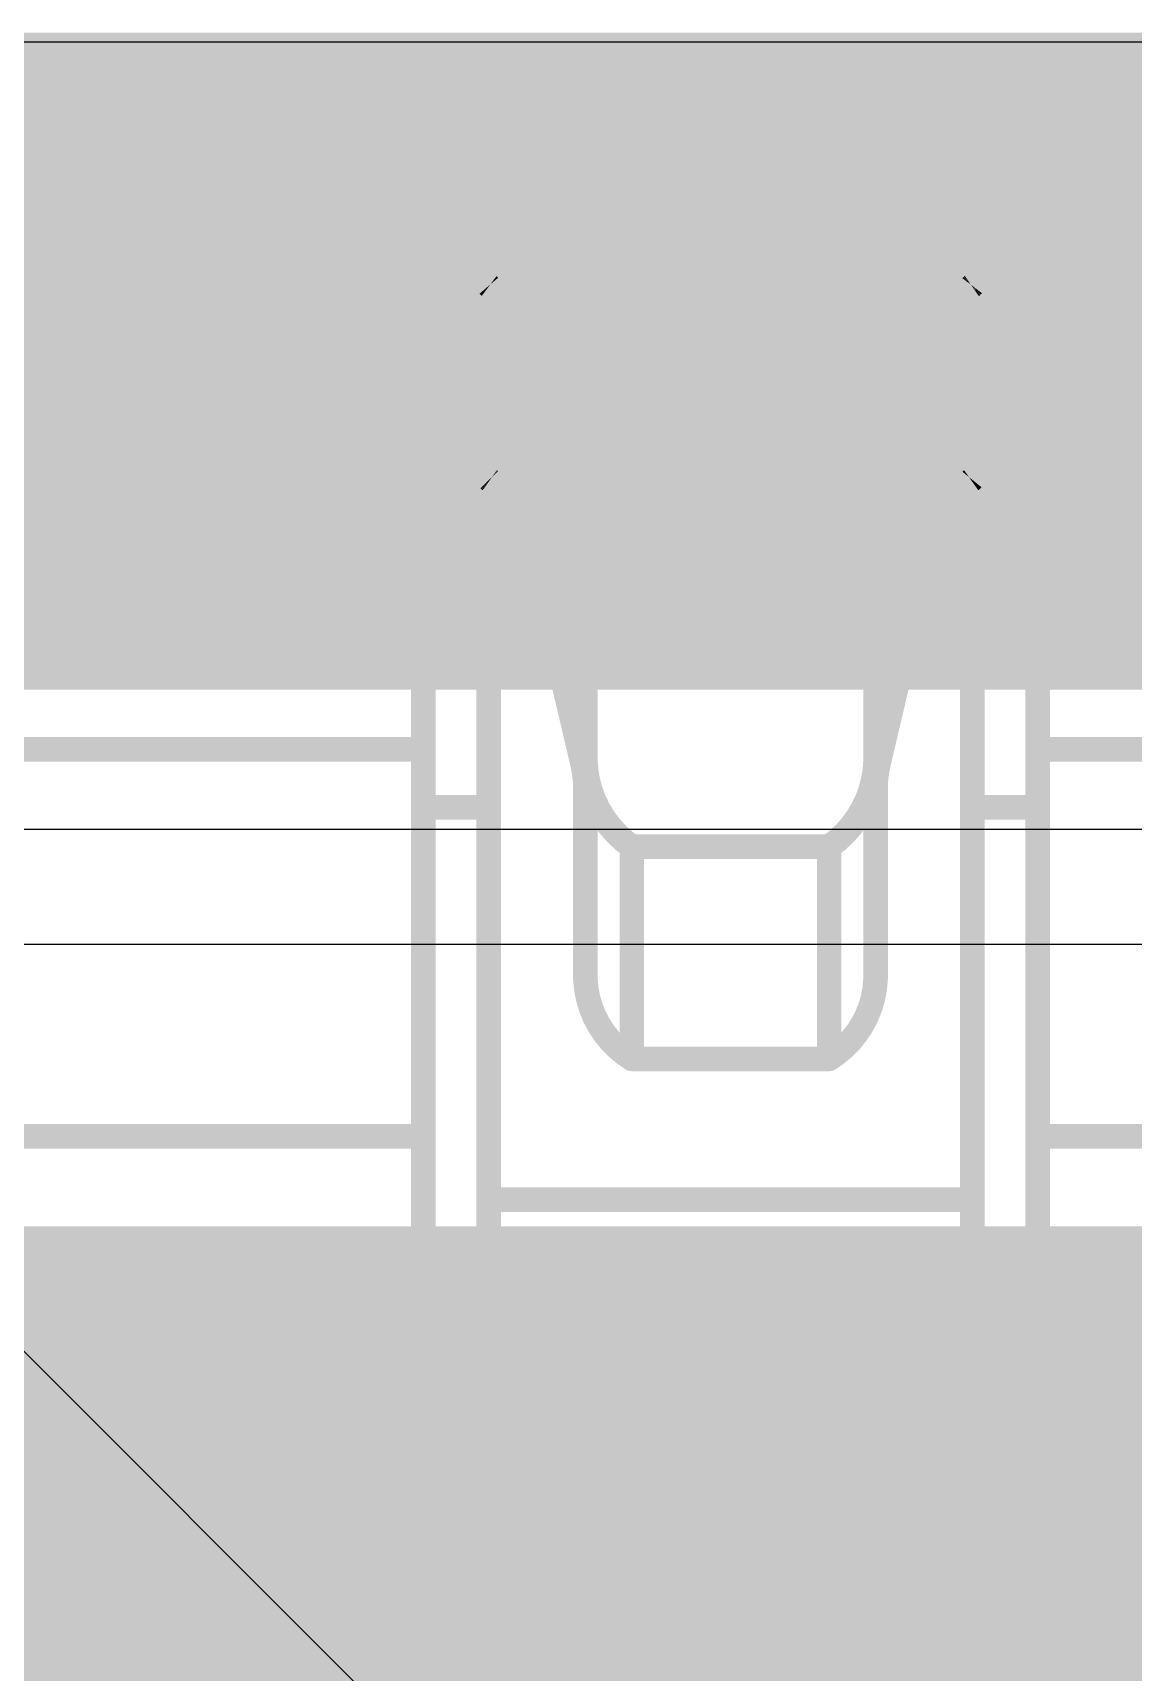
# Model space of a CAD drawing. Header units: inches. Extents: x -6 to 5433, y -4 to 5447.
# Drawn here: x 7.584 to 8.153, y 29.048 to 29.895 of the extents above; entities that cross this region are included whole.
import ezdxf

# ---------------------------------------------------------------- set-up
doc = ezdxf.new("R2010")
doc.units = ezdxf.units.IN
for name, color, linetype in [('Bottom Layer', 5, 'Continuous'), ('Ground', 16, 'Continuous'), ('Mechanical 4', 56, 'Continuous'), ('Power', 76, 'Continuous'), ('Top Layer', 1, 'Continuous'), ('Top Paste', 8, 'Continuous'), ('Top Solder', 216, 'Continuous')]:
    doc.layers.add(name, color=color, linetype=linetype)

# ---------------------------------------------------------------- blocks, each defined once
blk = doc.blocks.new('QTH_030_01_L_D_A_K_TR_154')
at = {"layer": 'Top Layer'}
blk.add_hatch(color=1, dxfattribs=at).paths.add_polyline_path([(7.17499962, 0.32000063), (9.714999619999999, 0.32000063), (9.714999619999999, -0.32000063), (7.17499962, -0.32000063)])
at = {"layer": 'Top Paste'}
blk.add_hatch(color=8, dxfattribs=at).paths.add_polyline_path([(7.17499962, 0.32000063), (9.714999619999999, 0.32000063), (9.714999619999999, -0.32000063), (7.17499962, -0.32000063)])
at = {"layer": 'Top Solder'}
blk.add_hatch(color=216, dxfattribs=at).paths.add_polyline_path([(7.07339962, 0.42160063), (9.81659962, 0.42160063), (9.81659962, -0.42160063), (7.07339962, -0.42160063)])

msp = doc.modelspace()

# ---------------------------------------------------------------- linework, layer by layer
at = {"layer": 'Bottom Layer'}
msp.add_line((4.82502464, 29.48371802), (14.02551932, 29.48371802), dxfattribs=at)
msp.add_lwpolyline([(4.55450194, 29.7556428, 0.2794, 0.2794, 0), (14.13815562, 29.7556428, 0.2794, 0.2794, 0)], format="xyseb", dxfattribs=at)
at = {"layer": 'Ground'}
msp.add_line((13.3982841, 23.39513228), (7.37917498, 29.41423886), dxfattribs=at)
msp.add_lwpolyline([(7.146096959999999, 29.317696, 0.2032, 0.2032, 0), (15.10239296, 21.3614, 0.2032, 0.2032, 0)], format="xyseb", dxfattribs=at)
at = {"layer": 'Mechanical 4'}
for points in [[(7.7861541, 29.84294514, 0.0127, 0.0127, 0), (8.103654099999998, 29.84294514, 0.0127, 0.0127, 0)], [(7.7861541, 29.0549457, 0.0127, 0.0127, 0), (7.7861541, 29.84294514, 0.0127, 0.0127, 0)], [(7.819905619999999, 29.23548127999999, 0.0127, 0.0127, 0), (7.819905619999999, 29.84294514, 0.0127, 0.0127, 0)], [(8.06990512, 29.23548127999999, 0.0127, 0.0127, 0), (8.06990512, 29.84294514, 0.0127, 0.0127, 0)], [(8.103654099999998, 29.0549457, 0.0127, 0.0127, 0), (8.103654099999998, 29.84294514, 0.0127, 0.0127, 0)], [(7.819999599999999, 29.764609, 0.0127, 0.0127, -0.03260548544560319), (7.81990308, 29.76474616, 0.0127, 0.0127, 0)], [(7.819905619999999, 29.76494682, 0.0127, 0.0127, 0), (8.06990512, 29.76494682, 0.0127, 0.0127, 0)], [(7.820070719999999, 29.76453788, 0.0127, 0.0127, -0.02828759397511004), (7.820002139999999, 29.764609, 0.0127, 0.0127, 0)], [(7.820164699999999, 29.76445914, 0.0127, 0.0127, -0.02675080199110521), (7.820070719999999, 29.76453788, 0.0127, 0.0127, 0)], [(7.820289159999999, 29.76437278, 0.0127, 0.0127, -0.02199381121169513), (7.820164699999999, 29.76445914, 0.0127, 0.0127, 0)], [(7.8204568, 29.76427626, 0.0127, 0.0127, -0.0166869277267281), (7.820289159999999, 29.76437278, 0.0127, 0.0127, 0)], [(7.82066, 29.76416958, 0.0127, 0.0127, -0.009375562098943451), (7.820454259999999, 29.76427626, 0.0127, 0.0127, 0)], [(7.82089876, 29.76405528, 0.0127, 0.0127, -0.005205298976661376), (7.82066, 29.76416704, 0.0127, 0.0127, 0)], [(7.82089876, 29.76405528, 0.0127, 0.0127, 0), (7.8211553, 29.7639359, 0.0127, 0.0127, 0)], [(7.8211553, 29.7639359, 0.0127, 0.0127, 0), (7.821424539999999, 29.76381652, 0.0127, 0.0127, 0)], [(7.821424539999999, 29.66343572, 0.0127, 0.0127, 0), (7.821424539999999, 29.76381652, 0.0127, 0.0127, 0)], [(7.821424539999999, 29.76381652, 0.0127, 0.0127, -0.1798941776662689), (7.86053292, 29.67571154, 0.0127, 0.0127, 0)], [(8.029277819999999, 29.67571154, 0.0127, 0.0127, -0.1798941776662689), (8.0683862, 29.76381652, 0.0127, 0.0127, 0)], [(8.0683862, 29.76381652, 0.0127, 0.0127, 0), (8.06889674, 29.76405274, 0.0127, 0.0127, 0)], [(8.0683862, 29.66343572, 0.0127, 0.0127, 0), (8.0683862, 29.76381652, 0.0127, 0.0127, 0)], [(8.06889674, 29.76405274, 0.0127, 0.0127, 0), (8.06913296, 29.7641645, 0.0127, 0.0127, 0)], [(8.069343779999999, 29.76427118, 0.0127, 0.0127, -0.00707025949044173), (8.06913296, 29.7641645, 0.0127, 0.0127, 0)], [(8.06951904, 29.76437024, 0.0127, 0.0127, -0.0122088184217325), (8.06934124, 29.76427118, 0.0127, 0.0127, 0)], [(8.06966128, 29.76446168, 0.0127, 0.0127, -0.02261982996426816), (8.06952158, 29.76437024, 0.0127, 0.0127, 0)], [(8.0697578, 29.76454042, 0.0127, 0.0127, -0.03188108954903076), (8.06965874, 29.76446168, 0.0127, 0.0127, 0)], [(8.06982384, 29.76461408, 0.0127, 0.0127, -0.03744577976396687), (8.0697578, 29.76454042, 0.0127, 0.0127, 0)], [(8.069869559999999, 29.76468012, 0.0127, 0.0127, -0.03268866409473601), (8.06982384, 29.76461154, 0.0127, 0.0127, 0)], [(8.069902579999999, 29.76474616, 0.0127, 0.0127, -0.0132343449031978), (8.069867019999998, 29.76468012, 0.0127, 0.0127, 0)], [(7.86053292, 29.67571154, 0.0127, 0.0127, 0), (8.029277819999999, 29.67571154, 0.0127, 0.0127, 0)], [(7.86053292, 29.67571154, 0.0127, 0.0127, 0), (7.8683866, 29.6396156, 0.0127, 0.0127, 0)], [(8.021424139999999, 29.6396156, 0.0127, 0.0127, 0), (8.029277819999999, 29.67571154, 0.0127, 0.0127, 0)], [(7.820002139999999, 29.6644949, 0.0127, 0.0127, -0.02859692931671554), (7.81990308, 29.66467777999999, 0.0127, 0.0127, 0)], [(7.820164699999999, 29.66429678, 0.0127, 0.0127, -0.0543214187664743), (7.820004679999999, 29.66449744, 0.0127, 0.0127, 0)], [(7.820289159999999, 29.6641774, 0.0127, 0.0127, -0.02338615115355934), (7.820164699999999, 29.66429424, 0.0127, 0.0127, 0)], [(7.820454259999999, 29.66405294, 0.0127, 0.0127, -0.01856230596613793), (7.820289159999999, 29.66417994, 0.0127, 0.0127, 0)], [(7.82066, 29.66390816, 0.0127, 0.0127, -0.01073692508623635), (7.820454259999999, 29.6640504, 0.0127, 0.0127, 0)], [(7.82089876, 29.66375576, 0.0127, 0.0127, -0.006054831001559855), (7.82066254, 29.66390816, 0.0127, 0.0127, 0)], [(7.82089876, 29.6637583, 0.0127, 0.0127, 0), (7.8211553, 29.66359828, 0.0127, 0.0127, 0)], [(7.8211553, 29.66359828, 0.0127, 0.0127, 0), (7.821424539999999, 29.66343572, 0.0127, 0.0127, 0)], [(7.821424539999999, 29.66343826, 0.0127, 0.0127, -0.1625908253546253), (7.847865939999999, 29.6049446, 0.0127, 0.0127, 0)], [(8.0419448, 29.6049446, 0.0127, 0.0127, -0.1625908253546254), (8.0683862, 29.66343826, 0.0127, 0.0127, 0)], [(8.0683862, 29.66343572, 0.0127, 0.0127, 0), (8.06889674, 29.66375322, 0.0127, 0.0127, 0)], [(8.06913296, 29.66390308, 0.0127, 0.0127, -0.004820614348544013), (8.06889674, 29.66375322, 0.0127, 0.0127, 0)], [(8.06934124, 29.66404532, 0.0127, 0.0127, -0.00811995888289073), (8.069130419999999, 29.66390308, 0.0127, 0.0127, 0)], [(8.06951904, 29.66418248, 0.0127, 0.0127, -0.01372913835004148), (8.06934124, 29.66404786, 0.0127, 0.0127, 0)], [(8.06965874, 29.66429932, 0.0127, 0.0127, -0.02446216596941508), (8.06952158, 29.66417994, 0.0127, 0.0127, 0)], [(8.0697578, 29.664406, 0.0127, 0.0127, -0.03231853508547315), (8.06965874, 29.66429932, 0.0127, 0.0127, 0)], [(8.06982384, 29.66450252, 0.0127, 0.0127, -0.03504148000800234), (8.0697578, 29.664406, 0.0127, 0.0127, 0)], [(8.069869559999999, 29.66459142, 0.0127, 0.0127, -0.0284044613715959), (8.06982384, 29.66450252, 0.0127, 0.0127, 0)], [(8.06990512, 29.66467524, 0.0127, 0.0127, -0.01102179313539089), (8.069869559999999, 29.66458888, 0.0127, 0.0127, 0)], [(7.819905619999999, 29.63661078, 0.0127, 0.0127, 0), (7.838567, 29.63661078, 0.0127, 0.0127, 0)], [(7.8683866, 29.5176575, 0.0127, 0.0127, 0), (7.8683866, 29.6396156, 0.0127, 0.0127, 0)], [(7.8683866, 29.6396156, 0.0127, 0.0127, -0.05365795323520316), (7.869905520000001, 29.625544, 0.0127, 0.0127, 0)], [(8.019905219999998, 29.625544, 0.0127, 0.0127, -0.05365795323476549), (8.021424139999999, 29.6396156, 0.0127, 0.0127, 0)], [(8.021424139999999, 29.5176575, 0.0127, 0.0127, 0), (8.021424139999999, 29.6396156, 0.0127, 0.0127, 0)], [(8.051243739999999, 29.63661078, 0.0127, 0.0127, 0), (8.06990512, 29.63661078, 0.0127, 0.0127, 0)], [(7.869905520000001, 29.40619468, 0.0127, 0.0127, 0), (7.869905520000001, 29.625544, 0.0127, 0.0127, 0)], [(8.019905219999998, 29.40619468, 0.0127, 0.0127, 0), (8.019905219999998, 29.625544, 0.0127, 0.0127, 0)], [(7.8478634, 29.60494714, 0.0127, 0.0127, 0), (7.8683866, 29.5176575, 0.0127, 0.0127, 0)], [(8.021424139999999, 29.5176575, 0.0127, 0.0127, 0), (8.0419448, 29.60494714, 0.0127, 0.0127, 0)], [(7.7861541, 29.59494462, 0.0127, 0.0127, 0), (7.819905619999999, 29.59494462, 0.0127, 0.0127, 0)], [(8.06990512, 29.59494462, 0.0127, 0.0127, 0), (8.103654099999998, 29.59494462, 0.0127, 0.0127, 0)], [(7.4686541, 29.52494476, 0.0127, 0.0127, 0), (7.7861541, 29.52494476, 0.0127, 0.0127, 0)], [(7.8683866, 29.5176575, 0.0127, 0.0127, -0.05786387190107989), (7.869905520000001, 29.50463492, 0.0127, 0.0127, 0)], [(7.893913599999999, 29.47460704, 0.0127, 0.0127, -0.2374801051860469), (7.869905520000001, 29.51917896, 0.0127, 0.0127, 0)], [(8.019905219999998, 29.51917896, 0.0127, 0.0127, -0.2374801051855858), (7.995897139999999, 29.47460704, 0.0127, 0.0127, 0)], [(8.019905219999998, 29.50463492, 0.0127, 0.0127, -0.05786387190151768), (8.021424139999999, 29.5176575, 0.0127, 0.0127, 0)], [(8.103654099999998, 29.52494476, 0.0127, 0.0127, 0), (8.421154099999999, 29.52494476, 0.0127, 0.0127, 0)], [(7.7861541, 29.49494482, 0.0127, 0.0127, 0), (7.819905619999999, 29.49494482, 0.0127, 0.0127, 0)], [(8.06990512, 29.49494482, 0.0127, 0.0127, 0), (8.103654099999998, 29.49494482, 0.0127, 0.0127, 0)], [(7.89391614, 29.47460704, 0.0127, 0.0127, 0), (7.9958946, 29.47460704, 0.0127, 0.0127, 0)], [(7.89391614, 29.36494508, 0.0127, 0.0127, 0), (7.89391614, 29.47460704, 0.0127, 0.0127, 0)], [(7.9958946, 29.36494508, 0.0127, 0.0127, 0), (7.9958946, 29.47460704, 0.0127, 0.0127, 0)], [(7.893913599999999, 29.36494762, 0.0127, 0.0127, -0.2473774779353231), (7.869905520000001, 29.40619722, 0.0127, 0.0127, 0)], [(8.019905219999998, 29.40619722, 0.0127, 0.0127, -0.2473774779353234), (7.995897139999999, 29.36494762, 0.0127, 0.0127, 0)], [(7.89391614, 29.36494508, 0.0127, 0.0127, 0), (7.9958946, 29.36494508, 0.0127, 0.0127, 0)], [(7.4686541, 29.32494516, 0.0127, 0.0127, 0), (7.7861541, 29.32494516, 0.0127, 0.0127, 0)], [(8.103654099999998, 29.32494516, 0.0127, 0.0127, 0), (8.421154099999999, 29.32494516, 0.0127, 0.0127, 0)], [(7.819905619999999, 29.29215376, 0.0127, 0.0127, 0), (8.06990512, 29.29215376, 0.0127, 0.0127, 0)], [(7.819905619999999, 29.23548127999999, 0.0127, 0.0127, 0), (8.06990512, 29.23548127999999, 0.0127, 0.0127, 0)], [(7.7861541, 29.21494538, 0.0127, 0.0127, 0), (8.103654099999998, 29.21494538, 0.0127, 0.0127, 0)], [(7.7861541, 29.0549457, 0.0127, 0.0127, 0), (8.103654099999998, 29.0549457, 0.0127, 0.0127, 0)]]:
    msp.add_lwpolyline(points, format="xyseb", dxfattribs=at)
for points in [[(7.782979099999999, 29.84294514, 0.00635, 0.00635, 1), (7.7893291, 29.84294514, 0.00635, 0.00635, 1)], [(7.782979099999999, 29.84294514, 0.00635, 0.00635, 1), (7.7893291, 29.84294514, 0.00635, 0.00635, 1)], [(7.81673062, 29.84294514, 0.00635, 0.00635, 1), (7.82308062, 29.84294514, 0.00635, 0.00635, 1)], [(8.066730119999999, 29.84294514, 0.00635, 0.00635, 1), (8.07308012, 29.84294514, 0.00635, 0.00635, 1)], [(8.1004791, 29.84294514, 0.00635, 0.00635, 1), (8.1068291, 29.84294514, 0.00635, 0.00635, 1)], [(8.1004791, 29.84294514, 0.00635, 0.00635, 1), (8.1068291, 29.84294514, 0.00635, 0.00635, 1)], [(7.81672808, 29.76474616, 0.00635, 0.00635, 1), (7.82307808, 29.76474616, 0.00635, 0.00635, 1)], [(7.81673062, 29.76494682, 0.00635, 0.00635, 1), (7.82308062, 29.76494682, 0.00635, 0.00635, 1)], [(7.816824599999999, 29.764609, 0.00635, 0.00635, 1), (7.8231746, 29.764609, 0.00635, 0.00635, 1)], [(7.816827139999999, 29.764609, 0.00635, 0.00635, 1), (7.82317714, 29.764609, 0.00635, 0.00635, 1)], [(7.81689572, 29.76453788, 0.00635, 0.00635, 1), (7.823245719999999, 29.76453788, 0.00635, 0.00635, 1)], [(7.81689572, 29.76453788, 0.00635, 0.00635, 1), (7.823245719999999, 29.76453788, 0.00635, 0.00635, 1)], [(7.8169897, 29.76445914, 0.00635, 0.00635, 1), (7.823339699999999, 29.76445914, 0.00635, 0.00635, 1)], [(7.8169897, 29.76445914, 0.00635, 0.00635, 1), (7.823339699999999, 29.76445914, 0.00635, 0.00635, 1)], [(7.817114159999999, 29.76437278, 0.00635, 0.00635, 1), (7.82346416, 29.76437278, 0.00635, 0.00635, 1)], [(7.817114159999999, 29.76437278, 0.00635, 0.00635, 1), (7.82346416, 29.76437278, 0.00635, 0.00635, 1)], [(7.817279259999999, 29.76427626, 0.00635, 0.00635, 1), (7.823629259999999, 29.76427626, 0.00635, 0.00635, 1)], [(7.8172818, 29.76427626, 0.00635, 0.00635, 1), (7.823631799999999, 29.76427626, 0.00635, 0.00635, 1)], [(7.817485, 29.76416958, 0.00635, 0.00635, 1), (7.823834999999999, 29.76416958, 0.00635, 0.00635, 1)], [(7.817485, 29.76416704, 0.00635, 0.00635, 1), (7.823834999999999, 29.76416704, 0.00635, 0.00635, 1)], [(7.81772376, 29.76405528, 0.00635, 0.00635, 1), (7.824073759999999, 29.76405528, 0.00635, 0.00635, 1)], [(7.81772376, 29.76405528, 0.00635, 0.00635, 1), (7.824073759999999, 29.76405528, 0.00635, 0.00635, 1)], [(7.8179803, 29.7639359, 0.00635, 0.00635, 1), (7.8243303, 29.7639359, 0.00635, 0.00635, 1)], [(7.8179803, 29.7639359, 0.00635, 0.00635, 1), (7.8243303, 29.7639359, 0.00635, 0.00635, 1)], [(7.818249539999999, 29.76381652, 0.00635, 0.00635, 1), (7.82459954, 29.76381652, 0.00635, 0.00635, 1)], [(7.818249539999999, 29.76381652, 0.00635, 0.00635, 1), (7.82459954, 29.76381652, 0.00635, 0.00635, 1)], [(7.818249539999999, 29.76381652, 0.00635, 0.00635, 1), (7.82459954, 29.76381652, 0.00635, 0.00635, 1)], [(8.065211199999998, 29.76381652, 0.00635, 0.00635, 1), (8.0715612, 29.76381652, 0.00635, 0.00635, 1)], [(8.065211199999998, 29.76381652, 0.00635, 0.00635, 1), (8.0715612, 29.76381652, 0.00635, 0.00635, 1)], [(8.065211199999998, 29.76381652, 0.00635, 0.00635, 1), (8.0715612, 29.76381652, 0.00635, 0.00635, 1)], [(8.065721739999999, 29.76405274, 0.00635, 0.00635, 1), (8.072071739999998, 29.76405274, 0.00635, 0.00635, 1)], [(8.065721739999999, 29.76405274, 0.00635, 0.00635, 1), (8.072071739999998, 29.76405274, 0.00635, 0.00635, 1)], [(8.065957959999999, 29.7641645, 0.00635, 0.00635, 1), (8.07230796, 29.7641645, 0.00635, 0.00635, 1)], [(8.065957959999999, 29.7641645, 0.00635, 0.00635, 1), (8.07230796, 29.7641645, 0.00635, 0.00635, 1)], [(8.06616624, 29.76427118, 0.00635, 0.00635, 1), (8.072516239999999, 29.76427118, 0.00635, 0.00635, 1)], [(8.06616878, 29.76427118, 0.00635, 0.00635, 1), (8.07251878, 29.76427118, 0.00635, 0.00635, 1)], [(8.066344039999999, 29.76437024, 0.00635, 0.00635, 1), (8.07269404, 29.76437024, 0.00635, 0.00635, 1)], [(8.06634658, 29.76437024, 0.00635, 0.00635, 1), (8.07269658, 29.76437024, 0.00635, 0.00635, 1)], [(8.066483739999999, 29.76446168, 0.00635, 0.00635, 1), (8.07283374, 29.76446168, 0.00635, 0.00635, 1)], [(8.06648628, 29.76446168, 0.00635, 0.00635, 1), (8.072836279999999, 29.76446168, 0.00635, 0.00635, 1)], [(8.066582799999999, 29.76454042, 0.00635, 0.00635, 1), (8.0729328, 29.76454042, 0.00635, 0.00635, 1)], [(8.066582799999999, 29.76454042, 0.00635, 0.00635, 1), (8.0729328, 29.76454042, 0.00635, 0.00635, 1)], [(8.06664884, 29.76461408, 0.00635, 0.00635, 1), (8.07299884, 29.76461408, 0.00635, 0.00635, 1)], [(8.06664884, 29.76461154, 0.00635, 0.00635, 1), (8.07299884, 29.76461154, 0.00635, 0.00635, 1)], [(8.06669202, 29.76468012, 0.00635, 0.00635, 1), (8.07304202, 29.76468012, 0.00635, 0.00635, 1)], [(8.06669456, 29.76468012, 0.00635, 0.00635, 1), (8.07304456, 29.76468012, 0.00635, 0.00635, 1)], [(8.066727579999998, 29.76474616, 0.00635, 0.00635, 1), (8.07307758, 29.76474616, 0.00635, 0.00635, 1)], [(8.066730119999999, 29.76494682, 0.00635, 0.00635, 1), (8.07308012, 29.76494682, 0.00635, 0.00635, 1)], [(7.857357919999999, 29.67571154, 0.00635, 0.00635, 1), (7.86370792, 29.67571154, 0.00635, 0.00635, 1)], [(7.857357919999999, 29.67571154, 0.00635, 0.00635, 1), (7.86370792, 29.67571154, 0.00635, 0.00635, 1)], [(7.857357919999999, 29.67571154, 0.00635, 0.00635, 1), (7.86370792, 29.67571154, 0.00635, 0.00635, 1)], [(8.02610282, 29.67571154, 0.00635, 0.00635, 1), (8.03245282, 29.67571154, 0.00635, 0.00635, 1)], [(8.02610282, 29.67571154, 0.00635, 0.00635, 1), (8.03245282, 29.67571154, 0.00635, 0.00635, 1)], [(8.02610282, 29.67571154, 0.00635, 0.00635, 1), (8.03245282, 29.67571154, 0.00635, 0.00635, 1)], [(7.81672808, 29.66467777999999, 0.00635, 0.00635, 1), (7.82307808, 29.66467777999999, 0.00635, 0.00635, 1)], [(7.816827139999999, 29.6644949, 0.00635, 0.00635, 1), (7.82317714, 29.6644949, 0.00635, 0.00635, 1)], [(7.81682968, 29.66449744, 0.00635, 0.00635, 1), (7.823179679999999, 29.66449744, 0.00635, 0.00635, 1)], [(7.8169897, 29.66429678, 0.00635, 0.00635, 1), (7.823339699999999, 29.66429678, 0.00635, 0.00635, 1)], [(7.8169897, 29.66429424, 0.00635, 0.00635, 1), (7.823339699999999, 29.66429424, 0.00635, 0.00635, 1)], [(7.817114159999999, 29.66417994, 0.00635, 0.00635, 1), (7.82346416, 29.66417994, 0.00635, 0.00635, 1)], [(7.817114159999999, 29.6641774, 0.00635, 0.00635, 1), (7.82346416, 29.6641774, 0.00635, 0.00635, 1)], [(7.817279259999999, 29.66405294, 0.00635, 0.00635, 1), (7.823629259999999, 29.66405294, 0.00635, 0.00635, 1)], [(7.817279259999999, 29.6640504, 0.00635, 0.00635, 1), (7.823629259999999, 29.6640504, 0.00635, 0.00635, 1)], [(7.817485, 29.66390816, 0.00635, 0.00635, 1), (7.823834999999999, 29.66390816, 0.00635, 0.00635, 1)], [(7.81748754, 29.66390816, 0.00635, 0.00635, 1), (7.82383754, 29.66390816, 0.00635, 0.00635, 1)], [(7.81772376, 29.6637583, 0.00635, 0.00635, 1), (7.824073759999999, 29.6637583, 0.00635, 0.00635, 1)], [(7.81772376, 29.66375576, 0.00635, 0.00635, 1), (7.824073759999999, 29.66375576, 0.00635, 0.00635, 1)], [(7.8179803, 29.66359828, 0.00635, 0.00635, 1), (7.8243303, 29.66359828, 0.00635, 0.00635, 1)], [(7.8179803, 29.66359828, 0.00635, 0.00635, 1), (7.8243303, 29.66359828, 0.00635, 0.00635, 1)], [(7.818249539999999, 29.66343826, 0.00635, 0.00635, 1), (7.82459954, 29.66343826, 0.00635, 0.00635, 1)], [(7.818249539999999, 29.66343572, 0.00635, 0.00635, 1), (7.82459954, 29.66343572, 0.00635, 0.00635, 1)], [(7.818249539999999, 29.66343572, 0.00635, 0.00635, 1), (7.82459954, 29.66343572, 0.00635, 0.00635, 1)], [(8.065211199999998, 29.66343826, 0.00635, 0.00635, 1), (8.0715612, 29.66343826, 0.00635, 0.00635, 1)], [(8.065211199999998, 29.66343572, 0.00635, 0.00635, 1), (8.0715612, 29.66343572, 0.00635, 0.00635, 1)], [(8.065211199999998, 29.66343572, 0.00635, 0.00635, 1), (8.0715612, 29.66343572, 0.00635, 0.00635, 1)], [(8.065721739999999, 29.66375322, 0.00635, 0.00635, 1), (8.072071739999998, 29.66375322, 0.00635, 0.00635, 1)], [(8.065721739999999, 29.66375322, 0.00635, 0.00635, 1), (8.072071739999998, 29.66375322, 0.00635, 0.00635, 1)], [(8.06595542, 29.66390308, 0.00635, 0.00635, 1), (8.07230542, 29.66390308, 0.00635, 0.00635, 1)], [(8.065957959999999, 29.66390308, 0.00635, 0.00635, 1), (8.07230796, 29.66390308, 0.00635, 0.00635, 1)], [(8.06616624, 29.66404786, 0.00635, 0.00635, 1), (8.072516239999999, 29.66404786, 0.00635, 0.00635, 1)], [(8.06616624, 29.66404532, 0.00635, 0.00635, 1), (8.072516239999999, 29.66404532, 0.00635, 0.00635, 1)], [(8.066344039999999, 29.66418248, 0.00635, 0.00635, 1), (8.07269404, 29.66418248, 0.00635, 0.00635, 1)], [(8.06634658, 29.66417994, 0.00635, 0.00635, 1), (8.07269658, 29.66417994, 0.00635, 0.00635, 1)], [(8.066483739999999, 29.66429932, 0.00635, 0.00635, 1), (8.07283374, 29.66429932, 0.00635, 0.00635, 1)], [(8.066483739999999, 29.66429932, 0.00635, 0.00635, 1), (8.07283374, 29.66429932, 0.00635, 0.00635, 1)], [(8.066582799999999, 29.664406, 0.00635, 0.00635, 1), (8.0729328, 29.664406, 0.00635, 0.00635, 1)], [(8.066582799999999, 29.664406, 0.00635, 0.00635, 1), (8.0729328, 29.664406, 0.00635, 0.00635, 1)], [(8.06664884, 29.66450252, 0.00635, 0.00635, 1), (8.07299884, 29.66450252, 0.00635, 0.00635, 1)], [(8.06664884, 29.66450252, 0.00635, 0.00635, 1), (8.07299884, 29.66450252, 0.00635, 0.00635, 1)], [(8.06669456, 29.66459142, 0.00635, 0.00635, 1), (8.07304456, 29.66459142, 0.00635, 0.00635, 1)], [(8.06669456, 29.66458888, 0.00635, 0.00635, 1), (8.07304456, 29.66458888, 0.00635, 0.00635, 1)], [(8.066730119999999, 29.66467524, 0.00635, 0.00635, 1), (8.07308012, 29.66467524, 0.00635, 0.00635, 1)], [(7.81673062, 29.63661078, 0.00635, 0.00635, 1), (7.82308062, 29.63661078, 0.00635, 0.00635, 1)], [(7.835391999999999, 29.63661078, 0.00635, 0.00635, 1), (7.841742, 29.63661078, 0.00635, 0.00635, 1)], [(7.865211599999999, 29.6396156, 0.00635, 0.00635, 1), (7.8715616, 29.6396156, 0.00635, 0.00635, 1)], [(7.865211599999999, 29.6396156, 0.00635, 0.00635, 1), (7.8715616, 29.6396156, 0.00635, 0.00635, 1)], [(7.865211599999999, 29.6396156, 0.00635, 0.00635, 1), (7.8715616, 29.6396156, 0.00635, 0.00635, 1)], [(8.01824914, 29.6396156, 0.00635, 0.00635, 1), (8.02459914, 29.6396156, 0.00635, 0.00635, 1)], [(8.01824914, 29.6396156, 0.00635, 0.00635, 1), (8.02459914, 29.6396156, 0.00635, 0.00635, 1)], [(8.01824914, 29.6396156, 0.00635, 0.00635, 1), (8.02459914, 29.6396156, 0.00635, 0.00635, 1)], [(8.04806874, 29.63661078, 0.00635, 0.00635, 1), (8.054418740000001, 29.63661078, 0.00635, 0.00635, 1)], [(8.066730119999999, 29.63661078, 0.00635, 0.00635, 1), (8.07308012, 29.63661078, 0.00635, 0.00635, 1)], [(7.866730519999999, 29.625544, 0.00635, 0.00635, 1), (7.87308052, 29.625544, 0.00635, 0.00635, 1)], [(7.866730519999999, 29.625544, 0.00635, 0.00635, 1), (7.87308052, 29.625544, 0.00635, 0.00635, 1)], [(8.01673022, 29.625544, 0.00635, 0.00635, 1), (8.02308022, 29.625544, 0.00635, 0.00635, 1)], [(8.01673022, 29.625544, 0.00635, 0.00635, 1), (8.02308022, 29.625544, 0.00635, 0.00635, 1)], [(7.8446884, 29.60494714, 0.00635, 0.00635, 1), (7.851038399999999, 29.60494714, 0.00635, 0.00635, 1)], [(7.84469094, 29.6049446, 0.00635, 0.00635, 1), (7.851040939999999, 29.6049446, 0.00635, 0.00635, 1)], [(8.0387698, 29.60494714, 0.00635, 0.00635, 1), (8.0451198, 29.60494714, 0.00635, 0.00635, 1)], [(8.0387698, 29.6049446, 0.00635, 0.00635, 1), (8.0451198, 29.6049446, 0.00635, 0.00635, 1)], [(7.782979099999999, 29.59494462, 0.00635, 0.00635, 1), (7.7893291, 29.59494462, 0.00635, 0.00635, 1)], [(7.81673062, 29.59494462, 0.00635, 0.00635, 1), (7.82308062, 29.59494462, 0.00635, 0.00635, 1)], [(8.066730119999999, 29.59494462, 0.00635, 0.00635, 1), (8.07308012, 29.59494462, 0.00635, 0.00635, 1)], [(8.1004791, 29.59494462, 0.00635, 0.00635, 1), (8.1068291, 29.59494462, 0.00635, 0.00635, 1)], [(7.782979099999999, 29.52494476, 0.00635, 0.00635, 1), (7.7893291, 29.52494476, 0.00635, 0.00635, 1)], [(7.865211599999999, 29.5176575, 0.00635, 0.00635, 1), (7.8715616, 29.5176575, 0.00635, 0.00635, 1)], [(7.865211599999999, 29.5176575, 0.00635, 0.00635, 1), (7.8715616, 29.5176575, 0.00635, 0.00635, 1)], [(7.865211599999999, 29.5176575, 0.00635, 0.00635, 1), (7.8715616, 29.5176575, 0.00635, 0.00635, 1)], [(7.866730519999999, 29.51917896, 0.00635, 0.00635, 1), (7.87308052, 29.51917896, 0.00635, 0.00635, 1)], [(8.01673022, 29.51917896, 0.00635, 0.00635, 1), (8.02308022, 29.51917896, 0.00635, 0.00635, 1)], [(8.01824914, 29.5176575, 0.00635, 0.00635, 1), (8.02459914, 29.5176575, 0.00635, 0.00635, 1)], [(8.01824914, 29.5176575, 0.00635, 0.00635, 1), (8.02459914, 29.5176575, 0.00635, 0.00635, 1)], [(8.01824914, 29.5176575, 0.00635, 0.00635, 1), (8.02459914, 29.5176575, 0.00635, 0.00635, 1)], [(8.1004791, 29.52494476, 0.00635, 0.00635, 1), (8.1068291, 29.52494476, 0.00635, 0.00635, 1)], [(7.866730519999999, 29.50463492, 0.00635, 0.00635, 1), (7.87308052, 29.50463492, 0.00635, 0.00635, 1)], [(8.01673022, 29.50463492, 0.00635, 0.00635, 1), (8.02308022, 29.50463492, 0.00635, 0.00635, 1)], [(7.782979099999999, 29.49494482, 0.00635, 0.00635, 1), (7.7893291, 29.49494482, 0.00635, 0.00635, 1)], [(7.81673062, 29.49494482, 0.00635, 0.00635, 1), (7.82308062, 29.49494482, 0.00635, 0.00635, 1)], [(8.066730119999999, 29.49494482, 0.00635, 0.00635, 1), (8.07308012, 29.49494482, 0.00635, 0.00635, 1)], [(8.1004791, 29.49494482, 0.00635, 0.00635, 1), (8.1068291, 29.49494482, 0.00635, 0.00635, 1)], [(7.8907386, 29.47460704, 0.00635, 0.00635, 1), (7.897088599999999, 29.47460704, 0.00635, 0.00635, 1)], [(7.89074114, 29.47460704, 0.00635, 0.00635, 1), (7.89709114, 29.47460704, 0.00635, 0.00635, 1)], [(7.89074114, 29.47460704, 0.00635, 0.00635, 1), (7.89709114, 29.47460704, 0.00635, 0.00635, 1)], [(7.9927196, 29.47460704, 0.00635, 0.00635, 1), (7.999069599999999, 29.47460704, 0.00635, 0.00635, 1)], [(7.9927196, 29.47460704, 0.00635, 0.00635, 1), (7.999069599999999, 29.47460704, 0.00635, 0.00635, 1)], [(7.99272214, 29.47460704, 0.00635, 0.00635, 1), (7.999072139999999, 29.47460704, 0.00635, 0.00635, 1)], [(7.866730519999999, 29.40619722, 0.00635, 0.00635, 1), (7.87308052, 29.40619722, 0.00635, 0.00635, 1)], [(7.866730519999999, 29.40619468, 0.00635, 0.00635, 1), (7.87308052, 29.40619468, 0.00635, 0.00635, 1)], [(8.01673022, 29.40619722, 0.00635, 0.00635, 1), (8.02308022, 29.40619722, 0.00635, 0.00635, 1)], [(8.01673022, 29.40619468, 0.00635, 0.00635, 1), (8.02308022, 29.40619468, 0.00635, 0.00635, 1)], [(7.8907386, 29.36494762, 0.00635, 0.00635, 1), (7.897088599999999, 29.36494762, 0.00635, 0.00635, 1)], [(7.89074114, 29.36494508, 0.00635, 0.00635, 1), (7.89709114, 29.36494508, 0.00635, 0.00635, 1)], [(7.89074114, 29.36494508, 0.00635, 0.00635, 1), (7.89709114, 29.36494508, 0.00635, 0.00635, 1)], [(7.9927196, 29.36494508, 0.00635, 0.00635, 1), (7.999069599999999, 29.36494508, 0.00635, 0.00635, 1)], [(7.9927196, 29.36494508, 0.00635, 0.00635, 1), (7.999069599999999, 29.36494508, 0.00635, 0.00635, 1)], [(7.99272214, 29.36494762, 0.00635, 0.00635, 1), (7.999072139999999, 29.36494762, 0.00635, 0.00635, 1)], [(7.782979099999999, 29.32494516, 0.00635, 0.00635, 1), (7.7893291, 29.32494516, 0.00635, 0.00635, 1)], [(8.1004791, 29.32494516, 0.00635, 0.00635, 1), (8.1068291, 29.32494516, 0.00635, 0.00635, 1)], [(7.81673062, 29.29215376, 0.00635, 0.00635, 1), (7.82308062, 29.29215376, 0.00635, 0.00635, 1)], [(8.066730119999999, 29.29215376, 0.00635, 0.00635, 1), (8.07308012, 29.29215376, 0.00635, 0.00635, 1)], [(7.81673062, 29.23548127999999, 0.00635, 0.00635, 1), (7.82308062, 29.23548127999999, 0.00635, 0.00635, 1)], [(7.81673062, 29.23548127999999, 0.00635, 0.00635, 1), (7.82308062, 29.23548127999999, 0.00635, 0.00635, 1)], [(8.066730119999999, 29.23548127999999, 0.00635, 0.00635, 1), (8.07308012, 29.23548127999999, 0.00635, 0.00635, 1)], [(8.066730119999999, 29.23548127999999, 0.00635, 0.00635, 1), (8.07308012, 29.23548127999999, 0.00635, 0.00635, 1)], [(7.782979099999999, 29.21494538, 0.00635, 0.00635, 1), (7.7893291, 29.21494538, 0.00635, 0.00635, 1)], [(8.1004791, 29.21494538, 0.00635, 0.00635, 1), (8.1068291, 29.21494538, 0.00635, 0.00635, 1)], [(7.782979099999999, 29.0549457, 0.00635, 0.00635, 1), (7.7893291, 29.0549457, 0.00635, 0.00635, 1)], [(7.782979099999999, 29.0549457, 0.00635, 0.00635, 1), (7.7893291, 29.0549457, 0.00635, 0.00635, 1)], [(8.1004791, 29.0549457, 0.00635, 0.00635, 1), (8.1068291, 29.0549457, 0.00635, 0.00635, 1)], [(8.1004791, 29.0549457, 0.00635, 0.00635, 1), (8.1068291, 29.0549457, 0.00635, 0.00635, 1)]]:
    msp.add_lwpolyline(points, format="xyseb", close=True, dxfattribs=at)
at = {"layer": 'Power'}
for p, q in [((14.02271516, 29.89042536), (6.86043078, 29.89042536)), ((6.956973639999999, 29.42426932), (11.29766092, 29.42426932))]:
    msp.add_line(p, q, dxfattribs=at)
msp.add_lwpolyline([(6.86043078, 29.65734734, 0.2032, 0.2032, 0), (14.11925802, 29.65734734, 0.2032, 0.2032, 0)], format="xyseb", dxfattribs=at)
at = {"layer": 'Top Layer'}
msp.add_line((4.82502464, 29.48371802), (14.07002266, 29.48371802), dxfattribs=at)
msp.add_lwpolyline([(4.55450194, 29.7556428, 0.2794, 0.2794, 0), (14.07002266, 29.7556428, 0.2794, 0.2794, 0)], format="xyseb", dxfattribs=at)

# ---------------------------------------------------------------- block references
at = {"rotation": 180}
msp.add_blockref('QTH_030_01_L_D_A_K_TR_154', (15.3105993, 28.85674696), dxfattribs=at)

doc.saveas('drawing.dxf')
